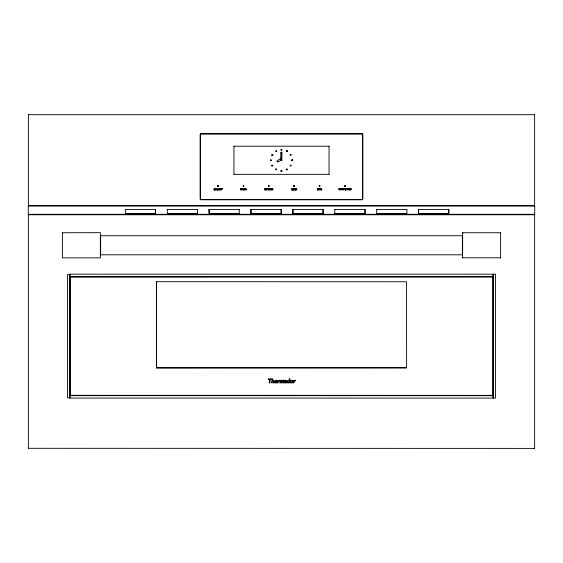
<?xml version="1.0" encoding="UTF-8"?>
<svg xmlns="http://www.w3.org/2000/svg" width="563" height="563" viewBox="0 0 563 563"><rect width="100%" height="100%" fill="white"/><g stroke="black" fill="none" stroke-linecap="round" stroke-linejoin="round"><path stroke-width="0.84" d="M286.222 382.594L286.433 380.729L285.744 380.243M272.548 380.644L272.83 378.899L272.302 378.899L271.647 382.967L272.182 382.967C271.106 379.877 275.342 380.187 273.372 382.967L273.899 382.967L274.188 381.151L273.674 380.264M277.003 382.193L276.919 382.706A2.702 2.702 0 0 1 276.658 382.847A1.963 1.963 0 0 1 275.912 383.023L275.265 382.903A0.95 0.95 0 0 1 274.906 382.587L274.709 381.777A1.872 1.872 0 0 1 274.835 381.214L275.11 380.743A1.429 1.429 0 0 1 276.37 380.243L276.665 380.328A0.76 0.76 0 0 1 276.989 380.602C278.235 382.34 273.759 381.397 275.891 382.509M284.667 380.602L284.575 381.179A1.33 1.33 0 0 1 285.568 380.708L285.877 381.355L284.54 381.946A0.753 0.753 0 0 0 284.406 382.129A0.788 0.788 0 0 0 284.322 382.453L284.878 383.023A1.372 1.372 0 0 0 285.638 382.734L286.328 382.939M286.553 382.812L286.602 382.488A0.978 0.978 0 0 1 286.321 382.643L286.286 382.636M28.375 114.599L28.375 205.699M28.249 206.023L28.249 214.334M28.375 214.658L28.375 448.401M62.387 233.089L62.387 232.667L62.387 257.861L100.362 257.861L100.362 232.667L62.465 232.744M70.002 395.613L70.305 398.083L492.998 398.083L492.998 395.613M69.756 398.083L69.756 274.174M125.31 209.401L125.31 213.68M167.204 209.401L167.387 213.68L197.374 213.68M156.521 281.711L406.549 281.76L406.599 367.773L156.521 367.892L156.521 281.746M200.372 133.903L200.372 199.591M209.105 209.401L209.281 213.68L239.268 213.68L239.268 209.401M217.67 186.297L217.67 185.523M233.948 146.19L233.948 174.361M250.999 209.401L250.999 213.68M270.55 159.885L270.55 160.589M271.978 155.374L271.964 154.6L272.745 154.6M271.317 160.652L270.627 160.701M272.745 154.677L272.731 155.374L272.731 154.614M268.424 185.523L268.424 186.297M272.731 165.177C273.315 166.859 271.739 163.861 271.978 165.937M281.817 150.138C279.959 150.42 282.091 148.055 281.929 150.032M281.12 152.32L281.88 152.32L281.106 152.383L281.106 160.244L281.894 160.244L281.12 160.23M281.88 160.23L281.88 152.32M281.12 170.455L281.12 171.215M287.158 151.51L287.158 150.75M286.398 169.801C285.863 167.858 288.432 170.089 286.461 169.843M290.255 154.6C289.614 155.613 291.585 155.775 291.071 154.677M290.255 165.24L290.269 165.937L291.022 165.937M291.683 160.652L291.669 159.885L292.45 159.885M292.45 159.962L292.436 160.652L292.436 159.899M294.576 185.523L294.576 186.297M292.901 209.401L293.084 213.68L323.071 213.68M329.052 174.361L329.052 146.19M323.035 213.644L323.071 209.401M334.802 209.401L334.725 213.497M362.628 199.591L362.628 133.903M364.965 213.68L364.965 209.401M376.696 209.401L376.696 213.68M418.598 213.68L418.598 209.401M462.638 233.089L462.638 232.667L462.638 257.861L462.638 257.446M493.244 274.174L493.244 398.083M492.998 276.651L492.998 274.174L70.305 274.174L70.002 276.651M500.613 233.089L500.613 232.667L500.613 257.861L500.613 257.446M534.625 205.699L534.625 114.599M534.751 214.334L534.751 206.023M28.474 448.303L534.625 448.401L534.625 214.658M277.045 161.138C282.063 156.183 284.005 160.068 277.503 161.891M279.522 381.003L279.874 380.546M295.709 380.546L295.357 381.003A0.837 0.837 0 0 0 295.005 380.764L294.4 380.982A1.105 1.105 0 0 0 294.125 381.566L293.893 382.967L293.365 382.967L293.795 380.292L294.322 380.292L294.224 380.905L295.118 380.236A0.852 0.852 0 0 1 295.695 380.56M295.934 189.259L296.771 188.619L296.166 189.281L296.919 190.012L295.934 189.323M125.338 213.644L155.297 213.68L155.472 209.401M197.444 213.497L197.374 209.401M275.842 151.51L275.842 150.75L276.539 150.701M276.602 150.75L276.616 151.524L275.905 151.553M271.366 160.589L271.331 159.885L270.564 159.899M291.036 154.6L290.269 154.614M276.616 169.027L275.828 169.027M281.88 170.455L281.183 170.406M251.035 213.644L280.986 213.68L281.169 209.401M345.33 186.297C344.253 186.972 344.225 184.889 345.33 185.523M376.731 209.436L406.866 209.401M418.633 209.436L448.767 209.401M343.205 189.696A1.612 1.612 0 0 0 342.944 189.33L343.106 188.802L342.353 188.619C341.818 190.611 342.944 188.922 343.317 189.865M214.939 189.97L214.841 190.005A0.901 0.901 0 0 1 214.51 190.027L214.404 190.005M293.604 189.97L293.513 190.005A0.901 0.901 0 0 1 293.182 190.027L293.077 190.005M28.291 206.065L534.709 206.065M28.474 214.763L534.526 214.763M217.684 185.537C219.718 185.157 217.149 187.092 218.353 186.297M125.338 209.436L155.444 209.436M243.73 186.297C244.581 184.537 241.689 186.311 243.73 186.332L243.139 186.297M268.438 185.537C270.472 185.157 267.904 187.092 269.107 186.297M167.239 209.436L197.339 209.436M209.14 209.436L239.24 209.436M319.861 186.297C320.678 184.523 317.842 186.311 319.861 186.332L319.27 186.297M251.035 209.436L281.134 209.436M292.936 209.436L323.035 209.436M362.537 199.499L200.463 199.499M334.83 209.436L364.937 209.436M364.937 213.644L334.802 213.497M534.709 214.292L28.291 214.292M462.716 232.744L500.535 232.744M492.942 276.595L70.058 276.595M70.058 395.669L492.942 395.669M69.699 398.034L67.447 397.788L67.447 274.477L69.699 274.23M28.474 114.697L534.526 114.697M200.463 133.994L362.537 133.994M233.969 146.211L329.031 146.211M272.668 155.388L272.042 155.423M292.373 160.666L291.747 160.701M272.668 165.951L272.042 165.979M329.031 174.34L233.969 174.34M534.526 205.594L28.474 205.594M500.535 257.784L462.716 257.784M493.301 274.23L495.553 274.174L495.553 398.083L493.301 398.034M534.083 448.401L534.526 448.303M214.412 188.626L214.932 188.661A0.704 0.704 0 0 1 214.932 189.97M219.359 188.626L219.788 188.626A0.711 0.711 0 0 1 219.88 189.97L219.788 190.005A0.901 0.901 0 0 1 219.457 190.027L219.352 190.005A0.711 0.711 0 0 1 219.436 188.626M293.084 188.626L293.604 188.661A0.704 0.704 0 0 1 293.604 189.97M349.13 188.626L349.651 188.661A0.711 0.711 0 0 1 349.56 189.998A0.901 0.901 0 0 1 349.229 190.027L349.123 190.005M200.857 133.705L362.143 133.705M287.095 150.701C286.11 150.187 286.06 152.017 287.095 151.553M290.332 165.128L291.036 165.163L291.071 165.867M281.183 171.258L281.894 171.229L281.929 170.519M294.562 185.537C292.429 185.297 295.357 187.007 293.893 186.297M344.647 186.297L345.316 186.283L345.316 185.537M200.857 199.788L362.143 199.788M125.486 213.757L155.297 213.757M167.387 213.757L197.191 213.757M209.281 213.757L239.092 213.757M251.182 213.757L280.986 213.757M293.084 213.757L322.888 213.757M334.978 213.757L364.789 213.757M376.879 213.757L406.683 213.757M418.781 213.757L448.584 213.757M100.84 235.728L462.16 235.728M100.84 254.8L462.16 254.8M70.305 276.771L492.695 276.771M156.521 367.857L406.479 367.857M70.305 395.486L492.695 395.486M285.103 382.636C284.188 382.446 286.454 380.722 285.701 382.425A0.837 0.837 0 0 1 285.152 382.671M283.407 380.243L284.005 380.855L283.724 382.967L283.196 382.967L283.442 380.968L282.76 380.75A1.788 1.788 0 0 0 282.359 381.024L282.049 382.967L281.514 382.967L281.796 381.109L281.331 380.687A0.823 0.823 0 0 0 280.916 380.82L280.367 382.967L279.832 382.967L280.261 380.292L280.733 380.644A2.421 2.421 0 0 1 281.043 380.412L281.254 380.306A0.88 0.88 0 0 1 281.76 380.25A0.718 0.718 0 0 1 282.232 380.574L282.373 380.658A2.196 2.196 0 0 1 282.668 380.426L282.915 380.306A1.013 1.013 0 0 1 283.407 380.243M418.633 213.644L448.767 213.68L448.732 209.436M376.731 213.644L406.866 213.68L406.943 209.584M281.197 158.611L281.655 159.343M245.686 189.907C245.179 188.823 244.328 190.751 244.687 188.619L245.412 188.76L245.299 189.337A1.583 1.583 0 0 1 245.538 189.696L245.574 189.738M277.475 161.905L277.066 161.145M493.125 277.2L493.125 395.057M462.378 235.82L462.378 254.715M448.838 209.584L448.838 213.497M418.598 209.584L418.598 213.497M365.042 209.584L365.042 213.497M362.825 134.388L362.825 199.105M323.071 209.584L323.071 213.497M294.576 185.607L294.576 186.205M293.766 185.607L293.766 186.205M292.823 209.584L292.823 213.497M291.634 159.962L291.634 160.589M287.207 150.814L287.207 151.447M287.207 169.104L287.207 169.737M286.356 150.814L286.356 151.447M286.356 169.104L286.356 169.737M281.247 209.584L281.247 213.497M281.071 149.399L281.071 150.032M281.071 152.383L281.071 160.166M281.071 170.519L281.071 171.152M276.644 169.104C277.13 170.181 275.258 170.103 275.793 169.104M271.929 154.677L271.929 155.311M271.929 165.24L271.929 165.867M250.929 209.584L250.929 213.497M218.479 185.607L218.479 186.205M217.67 185.607L217.67 186.205M209.028 209.584L209.028 213.497M200.175 134.388L200.175 199.105M156.437 281.831L156.437 367.773M155.55 209.584L155.55 213.497M100.622 235.82L100.622 254.715M69.875 277.2L69.875 395.057M284.653 380.588A1.358 1.358 0 0 1 285.744 380.257M279.515 381.01A0.837 0.837 0 0 0 279.178 380.764L278.502 381.06A1.126 1.126 0 0 0 278.291 381.566L278.066 382.967L277.531 382.967L277.96 380.292L278.495 380.292L278.396 380.905L279.29 380.236A0.852 0.852 0 0 1 279.86 380.56M276.989 382.171A2.041 2.041 0 0 1 275.891 382.551M272.576 380.658A1.189 1.189 0 0 1 273.674 380.236M349.208 189.998A0.711 0.711 0 0 1 349.215 188.626M214.489 189.998A0.704 0.704 0 0 1 214.496 188.633M293.161 189.998A0.704 0.704 0 0 1 293.168 188.633M245.292 188.999L244.891 188.788L245.278 189.084M342.958 188.999C342.635 189.752 342.543 188.274 342.951 189.027M351.206 189.02L350.327 190.012L350.327 188.619L351.206 189.02M351.002 189.013C350.608 189.759 350.587 188.26 350.995 189.048M214.088 189.238C214.967 191.195 215.566 187.613 214.088 189.238M245.848 188.915C246.263 191.758 246.777 187.831 245.848 188.915M264.406 188.915C264.814 191.765 265.335 187.824 264.406 188.915M272.45 188.915C272.83 191.765 273.414 187.824 272.45 188.915M292.76 189.238C293.647 191.195 294.196 187.62 292.76 189.238M320.558 189.238C321.452 191.195 322.001 187.62 320.558 189.238M338.743 188.915C339.179 191.758 339.658 187.831 338.743 188.915M346.414 188.915C346.787 191.779 347.406 187.782 346.414 188.915M348.807 189.238C349.7 191.195 350.242 187.62 348.807 189.238M219.035 189.238C219.908 191.195 220.499 187.62 219.035 189.238M271.169 189.245L271.725 189.851A1.098 1.098 0 0 0 272.028 189.787L271.76 189.323L272.232 189.323L272.232 189.914A1.309 1.309 0 0 1 271.697 190.034L270.979 189.52A0.739 0.739 0 0 1 271.704 188.598A1.379 1.379 0 0 1 272.196 188.725L272.203 188.922A1.049 1.049 0 0 0 271.704 188.781L271.169 189.245M294.238 189.231L294.238 189.414A0.704 0.704 0 0 0 294.752 189.998L294.984 190.034A1.077 1.077 0 0 0 295.491 189.914L295.491 189.689A0.887 0.887 0 0 1 294.843 189.844L294.449 189.245L294.998 188.788A0.978 0.978 0 0 1 295.476 188.936L295.476 188.718A1.316 1.316 0 0 0 294.998 188.591L294.695 188.654A0.711 0.711 0 0 0 294.238 189.231M276.665 381.257L275.307 381.355L275.56 380.926A0.76 0.76 0 0 1 275.947 380.715A0.894 0.894 0 0 1 276.229 380.701L276.665 381.257M292.978 381.411L292.844 382.003A1.633 1.633 0 0 1 291.697 382.974L290.578 382.833A1.035 1.035 0 0 1 290.234 382.488L290.1 381.601A1.541 1.541 0 0 1 290.29 381.067A1.668 1.668 0 0 1 291.725 380.243L292.584 380.511A1.02 1.02 0 0 1 292.88 380.898L292.978 381.411M292.429 381.482L292.225 382.108A0.978 0.978 0 0 1 291.74 382.481L290.628 381.869A1.21 1.21 0 0 1 290.67 381.475A1.035 1.035 0 0 1 291.648 380.701L292.429 381.482M268.438 378.899L268.354 379.427L269.761 379.427L269.191 382.967L269.776 382.967L270.346 379.427L271.753 379.427L271.838 378.899L268.438 378.899M289.129 380.813L288.854 382.523L287.939 382.453L287.623 381.883A1.52 1.52 0 0 1 287.672 381.51L287.904 381.06A0.971 0.971 0 0 1 288.65 380.715A1.21 1.21 0 0 1 289.129 380.813M289.431 378.899L289.199 380.342A1.513 1.513 0 0 0 288.657 380.229A1.569 1.569 0 0 0 287.151 381.376A1.886 1.886 0 0 0 287.088 381.967L287.214 382.46A0.887 0.887 0 0 0 287.524 382.798L289.312 382.967L289.959 378.899L289.431 378.899M70.058 276.954L70.058 395.303L492.998 395.36L492.998 276.897L70.058 276.954M341.495 188.915L341.291 189.421L341.72 189.421L341.495 188.915M341.431 188.612L340.833 190.012L341.213 189.604L342.198 190.012L341.431 188.612M243.16 188.929L242.73 189.471L242.266 188.929C242.371 192.018 241.492 187.141 242.709 189.189C243.934 187.141 243.047 192.018 243.16 188.929M321.41 189.97L321.311 190.005A0.901 0.901 0 0 1 320.98 190.027L320.882 190.005A0.711 0.711 0 0 1 320.889 188.626L321.311 188.626A0.711 0.711 0 0 1 321.41 189.97M215.777 188.619L215.615 190.012L215.805 188.943C217.395 192.257 216.762 186.578 216.72 189.696L215.777 188.619M217.972 188.619L217.818 190.484L217.972 188.619M221.308 188.619L220.569 188.619L220.569 190.012L220.766 189.365L221.308 189.365L220.766 188.802L221.308 188.619M222.272 188.619L221.526 188.619L221.526 190.012L221.723 189.365L222.272 189.365L221.723 188.802L222.272 188.619M241.365 188.619L240.204 188.619L240.683 188.802L240.683 190.012L240.887 188.802L241.365 188.619M241.759 188.619L241.555 190.012L241.759 188.619M244.455 188.619L243.659 188.619L243.659 190.012L244.469 190.012L243.863 189.837L244.433 189.4L243.863 188.802L244.455 188.619M266.2 188.619L265.412 188.619L265.412 190.012L266.222 190.012L265.609 189.837L266.179 189.4L265.609 188.802L266.2 188.619M268.713 188.619L266.313 188.802L266.792 188.802L266.792 190.012L266.996 188.802L268.03 188.802L268.227 190.012L268.227 188.802L268.713 188.619M269.1 188.619L268.903 190.012L269.1 188.619M269.571 188.619L269.41 190.012L269.6 188.943C271.19 192.257 270.557 186.578 270.514 189.696L269.571 188.619M291.803 188.619L291.606 190.012L292.436 190.012L291.803 189.837L291.803 188.619M295.934 188.619L295.737 190.012L295.934 188.619M317.546 188.619L317.349 190.012L317.546 188.619M318.018 188.619L317.856 190.012L318.046 188.943C319.636 192.257 319.003 186.578 318.961 189.696L318.018 188.619M320.199 188.619L319.453 188.619L319.453 190.012L319.657 189.365L320.199 189.365L319.657 188.802L320.199 188.619M340.798 188.619L339.63 188.619L340.115 188.802L340.115 190.012L340.312 188.802L340.798 188.619M344.626 188.619L343.465 188.619L343.944 188.802L343.944 190.012L344.148 188.802L344.626 188.619M345.576 188.619L345.422 190.484L345.576 188.619M348.469 188.619L347.301 188.619L347.786 188.802L347.786 190.012L347.983 188.802L348.469 188.619"/></g></svg>
